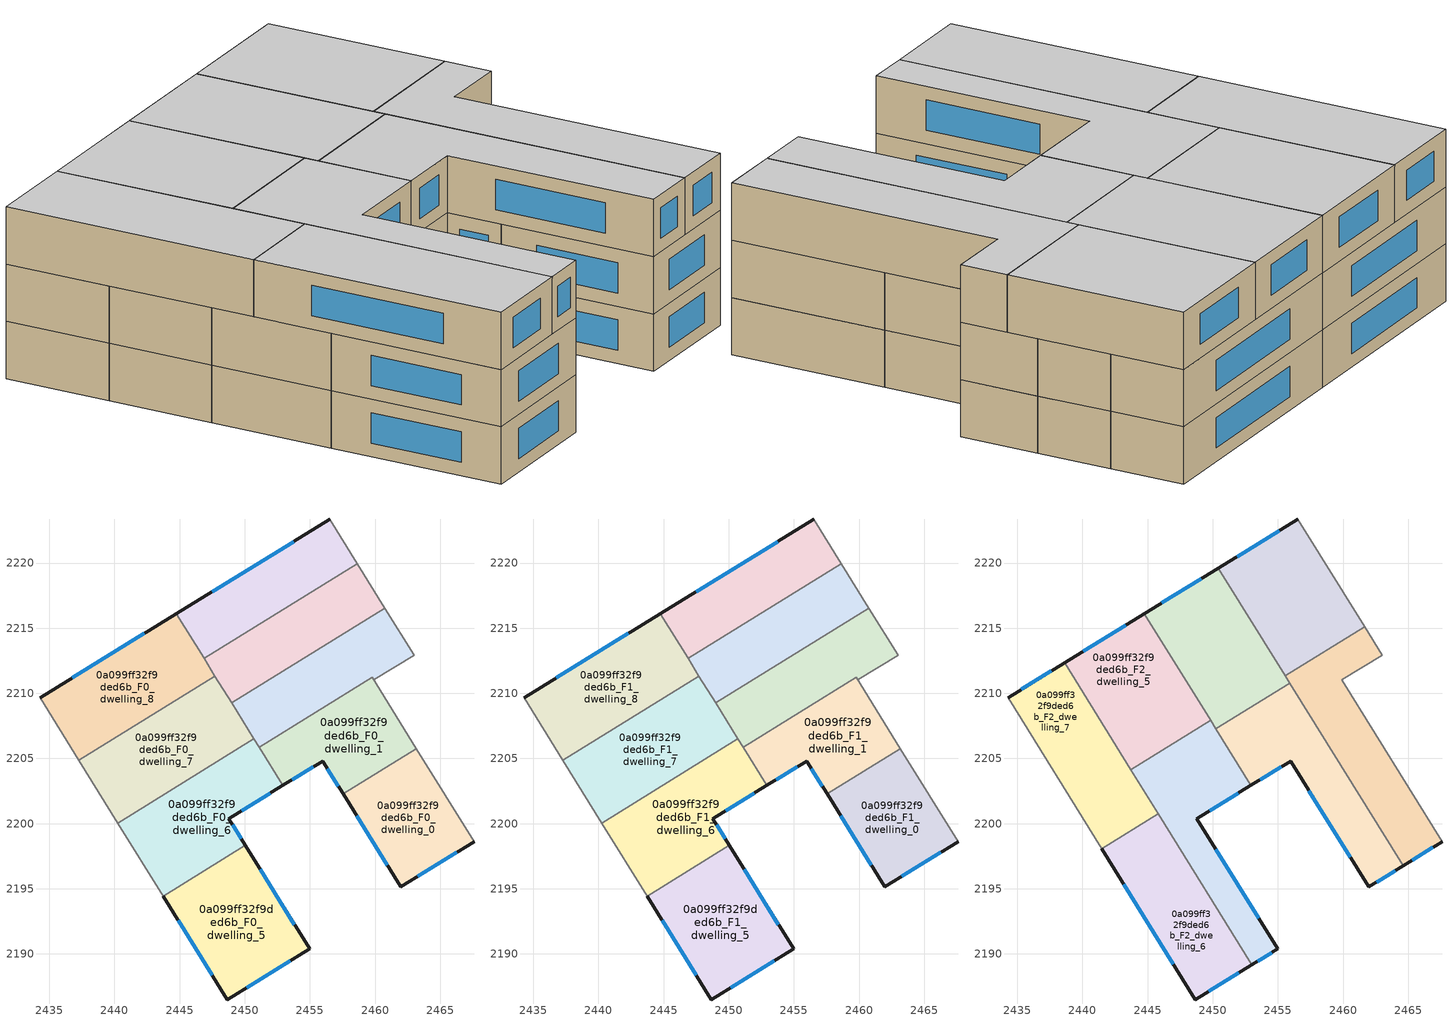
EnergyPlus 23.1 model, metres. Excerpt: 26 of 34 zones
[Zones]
0a099ff32f9ded6b_F0_dwelling_0
 floor ground (EU_floor_Construction): 2463.16,2205.76 2467.59,2198.6 2461.97,2195.14 2457.54,2202.28 z0
 wall outside (EU_wall_Construction): 2457.54,2202.28 2461.97,2195.14 2467.59,2198.6 z0:3
 wall to 0a099ff32f9ded6b_F0_dwelling_1 (EU_wall_Construction): 2463.16,2205.76 2457.54,2202.28 z0:3
 wall adiabatic (EU_wall_Construction): 2467.59,2198.6 2463.16,2205.76 z0:3
 window (EU_Window_Construction): 2463.29,2195.95 2466.27,2197.79 / 2458.58,2200.6 2460.93,2196.81 z0.7:2.3
0a099ff32f9ded6b_F0_dwelling_1
 floor ground (EU_floor_Construction): 2459.77,2211.21 2463.16,2205.76 2457.54,2202.28 2455.97,2204.8 2452.92,2202.93 2451.11,2205.85 z0
 wall outside (EU_wall_Construction): 2452.92,2202.93 2455.97,2204.8 2457.54,2202.28 z0:3
 wall to 0a099ff32f9ded6b_F0_dwelling_2 (EU_wall_Construction): 2459.77,2211.21 2451.11,2205.85 z0:3
 wall adiabatic (EU_wall_Construction): 2463.16,2205.76 2459.77,2211.21 z0:3
 wall to 0a099ff32f9ded6b_F0_dwelling_6 (EU_wall_Construction): 2451.11,2205.85 2452.92,2202.93 z0:3
 window (EU_Window_Construction): 2456.34,2204.21 2457.17,2202.87 / 2453.64,2203.37 2455.25,2204.36 z0.7:2.3
0a099ff32f9ded6b_F0_dwelling_2
 floor ground (EU_floor_Construction): 2460.75,2216.55 2462.99,2212.94 2459.88,2211.04 2459.77,2211.21 2451.11,2205.85 2449,2209.26 z0
 wall adiabatic (EU_wall_Construction): 2459.77,2211.21 2459.88,2211.04 2462.99,2212.94 2460.75,2216.55 z0:3
 wall to 0a099ff32f9ded6b_F0_dwelling_3 (EU_wall_Construction): 2460.75,2216.55 2449,2209.26 z0:3
 wall to 0a099ff32f9ded6b_F0_dwelling_7 (EU_wall_Construction): 2449,2209.26 2450.69,2206.52 z0:3
 wall to 0a099ff32f9ded6b_F0_dwelling_6 (EU_wall_Construction): 2450.69,2206.52 2451.11,2205.85 z0:3
0a099ff32f9ded6b_F0_dwelling_3
 floor ground (EU_floor_Construction): 2458.63,2219.96 2460.75,2216.55 2449,2209.26 2446.88,2212.67 z0
 wall to 0a099ff32f9ded6b_F0_dwelling_4 (EU_wall_Construction): 2458.63,2219.96 2446.88,2212.67 z0:3
 wall adiabatic (EU_wall_Construction): 2460.75,2216.55 2458.63,2219.96 z0:3
 wall to 0a099ff32f9ded6b_F0_dwelling_8 (EU_wall_Construction): 2446.88,2212.67 2447.71,2211.33 z0:3
 wall to 0a099ff32f9ded6b_F0_dwelling_7 (EU_wall_Construction): 2447.71,2211.33 2449,2209.26 z0:3
0a099ff32f9ded6b_F0_dwelling_4
 floor ground (EU_floor_Construction): 2456.52,2223.35 2458.63,2219.96 2446.88,2212.67 2444.75,2216.11 z0
 wall outside (EU_wall_Construction): 2456.52,2223.35 2444.75,2216.11 z0:3
 wall adiabatic (EU_wall_Construction): 2458.63,2219.96 2456.52,2223.35 z0:3
 wall to 0a099ff32f9ded6b_F0_dwelling_8 (EU_wall_Construction): 2444.75,2216.11 2446.88,2212.67 z0:3
 window (EU_Window_Construction): 2453.75,2221.65 2447.51,2217.81 z0.7:2.3
0a099ff32f9ded6b_F0_dwelling_5
 floor ground (EU_floor_Construction): 2450.03,2198.35 2454.97,2190.38 2448.66,2186.49 2443.73,2194.44 z0
 wall outside (EU_wall_Construction): 2443.73,2194.44 2448.66,2186.49 2454.97,2190.38 2450.03,2198.35 z0:3
 wall to 0a099ff32f9ded6b_F0_dwelling_6 (EU_wall_Construction): 2450.03,2198.35 2443.73,2194.44 z0:3
 window (EU_Window_Construction): 2453.81,2192.26 2451.19,2196.48 / 2450.14,2187.41 2453.49,2189.47 / 2444.89,2192.58 2447.5,2188.36 z0.7:2.3
0a099ff32f9ded6b_F0_dwelling_6
 floor ground (EU_floor_Construction): 2450.69,2206.52 2452.92,2202.93 2448.78,2200.38 2450.03,2198.35 2443.73,2194.44 2440.26,2200.05 z0
 wall outside (EU_wall_Construction): 2450.03,2198.35 2448.78,2200.38 2452.92,2202.93 z0:3
 wall to 0a099ff32f9ded6b_F0_dwelling_7 (EU_wall_Construction): 2450.69,2206.52 2440.26,2200.05 z0:3
 wall adiabatic (EU_wall_Construction): 2440.26,2200.05 2443.73,2194.44 z0:3
 window (EU_Window_Construction): 2449.75,2200.98 2451.95,2202.33 / 2449.74,2198.83 2449.07,2199.9 z0.7:2.3
0a099ff32f9ded6b_F0_dwelling_7
 floor ground (EU_floor_Construction): 2447.71,2211.33 2450.69,2206.52 2440.26,2200.05 2437.28,2204.85 z0
 wall adiabatic (EU_wall_Construction): 2437.28,2204.85 2440.26,2200.05 z0:3
 wall to 0a099ff32f9ded6b_F0_dwelling_8 (EU_wall_Construction): 2447.71,2211.33 2437.28,2204.85 z0:3
0a099ff32f9ded6b_F0_dwelling_8
 floor ground (EU_floor_Construction): 2444.75,2216.11 2447.71,2211.33 2437.28,2204.85 2434.28,2209.68 z0
 wall outside (EU_wall_Construction): 2444.75,2216.11 2434.28,2209.68 z0:3
 wall adiabatic (EU_wall_Construction): 2434.28,2209.68 2437.28,2204.85 z0:3
 window (EU_Window_Construction): 2442.29,2214.6 2436.74,2211.19 z0.7:2.3
0a099ff32f9ded6b_F1_dwelling_0
 floor to 0a099ff32f9ded6b_F0_dwelling_0 (EU_floor_Construction): 2463.16,2205.76 2467.59,2198.6 2461.97,2195.14 2457.54,2202.28 z3
 wall outside (EU_wall_Construction): 2457.54,2202.28 2461.97,2195.14 2467.59,2198.6 z3:6
 wall to 0a099ff32f9ded6b_F1_dwelling_1 (EU_wall_Construction): 2463.16,2205.76 2457.54,2202.28 z3:6
 wall adiabatic (EU_wall_Construction): 2467.59,2198.6 2463.16,2205.76 z3:6
 window (EU_Window_Construction): 2463.29,2195.95 2466.27,2197.79 / 2458.58,2200.6 2460.93,2196.81 z3.7:5.3
0a099ff32f9ded6b_F1_dwelling_1
 floor to 0a099ff32f9ded6b_F0_dwelling_1 (EU_floor_Construction): 2459.77,2211.21 2463.16,2205.76 2457.54,2202.28 2455.97,2204.8 2452.92,2202.93 2451.11,2205.85 z3
 wall outside (EU_wall_Construction): 2452.92,2202.93 2455.97,2204.8 2457.54,2202.28 z3:6
 wall to 0a099ff32f9ded6b_F1_dwelling_2 (EU_wall_Construction): 2459.77,2211.21 2451.11,2205.85 z3:6
 wall adiabatic (EU_wall_Construction): 2463.16,2205.76 2459.77,2211.21 z3:6
 wall to 0a099ff32f9ded6b_F1_dwelling_6 (EU_wall_Construction): 2451.11,2205.85 2452.92,2202.93 z3:6
 window (EU_Window_Construction): 2456.34,2204.21 2457.17,2202.87 / 2453.64,2203.37 2455.25,2204.36 z3.7:5.3
0a099ff32f9ded6b_F1_dwelling_2
 floor to 0a099ff32f9ded6b_F0_dwelling_2 (EU_floor_Construction): 2460.75,2216.55 2462.99,2212.94 2459.88,2211.04 2459.77,2211.21 2451.11,2205.85 2449,2209.26 z3
 wall adiabatic (EU_wall_Construction): 2459.77,2211.21 2459.88,2211.04 2462.99,2212.94 2460.75,2216.55 z3:6
 wall to 0a099ff32f9ded6b_F1_dwelling_3 (EU_wall_Construction): 2460.75,2216.55 2449,2209.26 z3:6
 wall to 0a099ff32f9ded6b_F1_dwelling_7 (EU_wall_Construction): 2449,2209.26 2450.69,2206.52 z3:6
 wall to 0a099ff32f9ded6b_F1_dwelling_6 (EU_wall_Construction): 2450.69,2206.52 2451.11,2205.85 z3:6
0a099ff32f9ded6b_F1_dwelling_3
 floor to 0a099ff32f9ded6b_F0_dwelling_3 (EU_floor_Construction): 2458.63,2219.96 2460.75,2216.55 2449,2209.26 2446.88,2212.67 z3
 wall to 0a099ff32f9ded6b_F1_dwelling_4 (EU_wall_Construction): 2458.63,2219.96 2446.88,2212.67 z3:6
 wall adiabatic (EU_wall_Construction): 2460.75,2216.55 2458.63,2219.96 z3:6
 wall to 0a099ff32f9ded6b_F1_dwelling_8 (EU_wall_Construction): 2446.88,2212.67 2447.71,2211.33 z3:6
 wall to 0a099ff32f9ded6b_F1_dwelling_7 (EU_wall_Construction): 2447.71,2211.33 2449,2209.26 z3:6
0a099ff32f9ded6b_F1_dwelling_4
 floor to 0a099ff32f9ded6b_F0_dwelling_4 (EU_floor_Construction): 2456.52,2223.35 2458.63,2219.96 2446.88,2212.67 2444.75,2216.11 z3
 wall outside (EU_wall_Construction): 2456.52,2223.35 2444.75,2216.11 z3:6
 wall adiabatic (EU_wall_Construction): 2458.63,2219.96 2456.52,2223.35 z3:6
 wall to 0a099ff32f9ded6b_F1_dwelling_8 (EU_wall_Construction): 2444.75,2216.11 2446.88,2212.67 z3:6
 window (EU_Window_Construction): 2453.75,2221.65 2447.51,2217.81 z3.7:5.3
0a099ff32f9ded6b_F1_dwelling_5
 floor to 0a099ff32f9ded6b_F0_dwelling_5 (EU_floor_Construction): 2450.03,2198.35 2454.97,2190.38 2448.66,2186.49 2443.73,2194.44 z3
 wall outside (EU_wall_Construction): 2443.73,2194.44 2448.66,2186.49 2454.97,2190.38 2450.03,2198.35 z3:6
 wall to 0a099ff32f9ded6b_F1_dwelling_6 (EU_wall_Construction): 2450.03,2198.35 2443.73,2194.44 z3:6
 window (EU_Window_Construction): 2453.81,2192.26 2451.19,2196.48 / 2450.14,2187.41 2453.49,2189.47 / 2444.89,2192.58 2447.5,2188.36 z3.7:5.3
0a099ff32f9ded6b_F1_dwelling_6
 floor to 0a099ff32f9ded6b_F0_dwelling_6 (EU_floor_Construction): 2450.69,2206.52 2452.92,2202.93 2448.78,2200.38 2450.03,2198.35 2443.73,2194.44 2440.26,2200.05 z3
 wall outside (EU_wall_Construction): 2450.03,2198.35 2448.78,2200.38 2452.92,2202.93 z3:6
 wall to 0a099ff32f9ded6b_F1_dwelling_7 (EU_wall_Construction): 2450.69,2206.52 2440.26,2200.05 z3:6
 wall adiabatic (EU_wall_Construction): 2440.26,2200.05 2443.73,2194.44 z3:6
 window (EU_Window_Construction): 2449.75,2200.98 2451.95,2202.33 / 2449.74,2198.83 2449.07,2199.9 z3.7:5.3
0a099ff32f9ded6b_F1_dwelling_7
 floor to 0a099ff32f9ded6b_F0_dwelling_7 (EU_floor_Construction): 2447.71,2211.33 2450.69,2206.52 2440.26,2200.05 2437.28,2204.85 z3
 wall adiabatic (EU_wall_Construction): 2437.28,2204.85 2440.26,2200.05 z3:6
 wall to 0a099ff32f9ded6b_F1_dwelling_8 (EU_wall_Construction): 2447.71,2211.33 2437.28,2204.85 z3:6
0a099ff32f9ded6b_F1_dwelling_8
 floor to 0a099ff32f9ded6b_F0_dwelling_8 (EU_floor_Construction): 2444.75,2216.11 2447.71,2211.33 2437.28,2204.85 2434.28,2209.68 z3
 wall outside (EU_wall_Construction): 2444.75,2216.11 2434.28,2209.68 z3:6
 wall adiabatic (EU_wall_Construction): 2434.28,2209.68 2437.28,2204.85 z3:6
 window (EU_Window_Construction): 2442.29,2214.6 2436.74,2211.19 z3.7:5.3
0a099ff32f9ded6b_F2_dwelling_0
 floor to 0a099ff32f9ded6b_F1_dwelling_0 (EU_floor_Construction): 2463.15,2205.76 2467.59,2198.6 2464.61,2196.76 2460.17,2203.91 z6
 floor to 0a099ff32f9ded6b_F1_dwelling_1 (EU_floor_Construction): 2459.77,2211.21 2463.15,2205.76 2460.17,2203.91 2456.79,2209.37 z6
 floor to 0a099ff32f9ded6b_F1_dwelling_2 (EU_floor_Construction): 2461.65,2215.11 2462.99,2212.94 2459.88,2211.04 2459.77,2211.21 2456.79,2209.37 2455.57,2211.34 z6
 wall outside (EU_wall_Construction): 2464.61,2196.76 2467.59,2198.6 z6:9
 wall to 0a099ff32f9ded6b_F2_dwelling_1 (EU_wall_Construction): 2461.65,2215.11 2455.57,2211.34 z6:9
 wall adiabatic (EU_wall_Construction): 2467.59,2198.6 2459.88,2211.04 2463,2212.94 2461.65,2215.11 z6:9
 wall to 0a099ff32f9ded6b_F2_dwelling_2 (EU_wall_Construction): 2455.91,2210.79 2464.61,2196.76 z6:9
 wall to 0a099ff32f9ded6b_F2_dwelling_3 (EU_wall_Construction): 2455.57,2211.34 2455.91,2210.79 z6:9
 window (EU_Window_Construction): 2465.31,2197.19 2466.89,2198.17 z6.7:8.3
 ceiling to 0a099ff32f9ded6b_F3_dwelling_0 (EU_floor_Construction): 2467.59,2198.6 2459.88,2211.04 2463,2212.94 2461.65,2215.11 2455.57,2211.34 2464.61,2196.76 z9
0a099ff32f9ded6b_F2_dwelling_1
 floor to 0a099ff32f9ded6b_F1_dwelling_3 (EU_floor_Construction): 2458.63,2219.96 2460.75,2216.55 2454.67,2212.78 2452.56,2216.2 z6
 floor to 0a099ff32f9ded6b_F1_dwelling_4 (EU_floor_Construction): 2456.52,2223.35 2458.63,2219.96 2452.56,2216.2 2450.44,2219.61 z6
 floor to 0a099ff32f9ded6b_F1_dwelling_2 (EU_floor_Construction): 2460.75,2216.55 2461.65,2215.11 2455.57,2211.34 2454.67,2212.78 z6
 wall outside (EU_wall_Construction): 2456.52,2223.35 2450.44,2219.61 z6:9
 wall adiabatic (EU_wall_Construction): 2461.65,2215.11 2456.52,2223.35 z6:9
 wall to 0a099ff32f9ded6b_F2_dwelling_3 (EU_wall_Construction): 2450.44,2219.61 2455.57,2211.34 z6:9
 window (EU_Window_Construction): 2455.09,2222.47 2451.87,2220.49 z6.7:8.3
 ceiling to 0a099ff32f9ded6b_F3_dwelling_1 (EU_floor_Construction): 2461.65,2215.11 2456.52,2223.35 2450.44,2219.61 2455.57,2211.34 z9
0a099ff32f9ded6b_F2_dwelling_2
 floor to 0a099ff32f9ded6b_F1_dwelling_1 (EU_floor_Construction): 2456.79,2209.37 2460.17,2203.91 2457.54,2202.28 2455.97,2204.8 2452.92,2202.93 2451.11,2205.85 z6
 floor to 0a099ff32f9ded6b_F1_dwelling_0 (EU_floor_Construction): 2460.17,2203.91 2464.61,2196.76 2461.97,2195.14 2457.54,2202.28 z6
 floor to 0a099ff32f9ded6b_F1_dwelling_2 (EU_floor_Construction): 2455.91,2210.79 2456.79,2209.37 2451.11,2205.85 2450.23,2207.27 z6
 wall outside (EU_wall_Construction): 2452.92,2202.93 2455.97,2204.8 2461.97,2195.14 2464.61,2196.76 z6:9
 wall to 0a099ff32f9ded6b_F2_dwelling_3 (EU_wall_Construction): 2455.91,2210.79 2450.23,2207.27 z6:9
 wall to 0a099ff32f9ded6b_F2_dwelling_4 (EU_wall_Construction): 2450.23,2207.27 2452.92,2202.93 z6:9
 window (EU_Window_Construction): 2462.59,2195.52 2463.99,2196.38 / 2457.38,2202.53 2460.56,2197.41 / 2453.64,2203.37 2455.25,2204.36 z6.7:8.3
 ceiling to 0a099ff32f9ded6b_F3_dwelling_2 (EU_floor_Construction): 2464.61,2196.76 2455.91,2210.79 2450.23,2207.27 2452.92,2202.93 2455.97,2204.8 2461.97,2195.14 z9
0a099ff32f9ded6b_F2_dwelling_3
 floor to 0a099ff32f9ded6b_F1_dwelling_2 (EU_floor_Construction): 2454.67,2212.78 2455.91,2210.79 2450.23,2207.27 2449,2209.26 z6
 floor to 0a099ff32f9ded6b_F1_dwelling_3 (EU_floor_Construction): 2452.56,2216.2 2454.67,2212.78 2449,2209.26 2446.88,2212.67 z6
 floor to 0a099ff32f9ded6b_F1_dwelling_4 (EU_floor_Construction): 2450.44,2219.61 2452.56,2216.2 2446.88,2212.67 2444.75,2216.11 z6
 wall outside (EU_wall_Construction): 2450.44,2219.61 2444.75,2216.11 z6:9
 wall to 0a099ff32f9ded6b_F2_dwelling_5 (EU_wall_Construction): 2444.75,2216.11 2449.83,2207.92 z6:9
 wall to 0a099ff32f9ded6b_F2_dwelling_4 (EU_wall_Construction): 2449.83,2207.92 2450.23,2207.27 z6:9
 window (EU_Window_Construction): 2449.1,2218.79 2446.08,2216.93 z6.7:8.3
 ceiling to 0a099ff32f9ded6b_F3_dwelling_3 (EU_floor_Construction): 2455.91,2210.79 2450.44,2219.61 2444.75,2216.11 2450.23,2207.27 z9
0a099ff32f9ded6b_F2_dwelling_4
 floor to 0a099ff32f9ded6b_F1_dwelling_6 (EU_floor_Construction): 2450.69,2206.52 2452.92,2202.93 2448.78,2200.38 2450.03,2198.35 2448.06,2197.13 2444.58,2202.73 z6
 floor to 0a099ff32f9ded6b_F1_dwelling_5 (EU_floor_Construction): 2450.03,2198.35 2454.97,2190.38 2452.99,2189.17 2448.06,2197.13 z6
 floor to 0a099ff32f9ded6b_F1_dwelling_7 (EU_floor_Construction): 2449.83,2207.92 2450.69,2206.52 2444.58,2202.73 2443.72,2204.13 z6
 wall outside (EU_wall_Construction): 2452.99,2189.17 2454.97,2190.38 2448.78,2200.38 2452.92,2202.93 z6:9
 wall to 0a099ff32f9ded6b_F2_dwelling_5 (EU_wall_Construction): 2449.83,2207.92 2443.72,2204.13 z6:9
 wall to 0a099ff32f9ded6b_F2_dwelling_6 (EU_wall_Construction): 2445.8,2200.76 2452.99,2189.17 z6:9
 wall to 0a099ff32f9ded6b_F2_dwelling_7 (EU_wall_Construction): 2443.72,2204.13 2445.8,2200.76 z6:9
 window (EU_Window_Construction): 2449.75,2200.98 2451.95,2202.33 / 2453.52,2192.73 2450.23,2198.03 / 2453.46,2189.45 2454.51,2190.1 z6.7:8.3
 ceiling to 0a099ff32f9ded6b_F3_dwelling_4 (EU_floor_Construction): 2454.97,2190.38 2448.78,2200.38 2452.92,2202.93 2449.83,2207.92 2443.72,2204.13 2452.99,2189.17 z9
0a099ff32f9ded6b_F2_dwelling_5
 floor to 0a099ff32f9ded6b_F1_dwelling_8 (EU_floor_Construction): 2444.75,2216.11 2447.71,2211.33 2441.6,2207.54 2438.62,2212.34 z6
 floor to 0a099ff32f9ded6b_F1_dwelling_7 (EU_floor_Construction): 2447.71,2211.33 2449.83,2207.92 2443.72,2204.13 2441.6,2207.54 z6
 wall outside (EU_wall_Construction): 2444.75,2216.11 2438.62,2212.34 z6:9
 wall to 0a099ff32f9ded6b_F2_dwelling_7 (EU_wall_Construction): 2438.62,2212.34 2443.72,2204.13 z6:9
 window (EU_Window_Construction): 2443.31,2215.23 2440.06,2213.23 z6.7:8.3
 ceiling to 0a099ff32f9ded6b_F3_dwelling_5 (EU_floor_Construction): 2449.83,2207.92 2444.75,2216.11 2438.62,2212.34 2443.72,2204.13 z9
0a099ff32f9ded6b_F2_dwelling_6
 floor to 0a099ff32f9ded6b_F1_dwelling_5 (EU_floor_Construction): 2448.06,2197.13 2452.99,2189.17 2448.66,2186.49 2443.73,2194.44 z6
 floor to 0a099ff32f9ded6b_F1_dwelling_6 (EU_floor_Construction): 2445.8,2200.76 2448.06,2197.13 2443.73,2194.44 2441.48,2198.08 z6
 wall outside (EU_wall_Construction): 2441.48,2198.08 2448.66,2186.49 2452.99,2189.17 z6:9
 wall to 0a099ff32f9ded6b_F2_dwelling_7 (EU_wall_Construction): 2445.8,2200.76 2441.48,2198.08 z6:9
 window (EU_Window_Construction): 2449.68,2187.12 2451.98,2188.54 / 2443.16,2195.36 2446.97,2189.21 z6.7:8.3
 ceiling to 0a099ff32f9ded6b_F3_dwelling_6 (EU_floor_Construction): 2452.99,2189.17 2445.8,2200.76 2441.48,2198.08 2448.66,2186.49 z9
0a099ff32f9ded6b_F2_dwelling_7
 floor to 0a099ff32f9ded6b_F1_dwelling_7 (EU_floor_Construction): 2441.6,2207.54 2444.58,2202.73 2440.26,2200.05 2437.28,2204.85 z6
 floor to 0a099ff32f9ded6b_F1_dwelling_8 (EU_floor_Construction): 2438.62,2212.34 2441.6,2207.54 2437.28,2204.85 2434.28,2209.68 z6
 floor to 0a099ff32f9ded6b_F1_dwelling_6 (EU_floor_Construction): 2444.58,2202.73 2445.8,2200.76 2441.48,2198.08 2440.26,2200.05 z6
 wall outside (EU_wall_Construction): 2438.62,2212.34 2434.28,2209.68 z6:9
 wall adiabatic (EU_wall_Construction): 2434.28,2209.68 2441.48,2198.08 z6:9
 window (EU_Window_Construction): 2437.6,2211.72 2435.3,2210.3 z6.7:8.3
 ceiling to 0a099ff32f9ded6b_F3_dwelling_7 (EU_floor_Construction): 2445.8,2200.76 2438.62,2212.34 2434.28,2209.68 2441.48,2198.08 z9
[Building]
EU S2 Campaign: North Axis=0; Terrain=City; Solar Distribution=FullExterior
[Site:Location]
Budapest.Ferenc.Liszt.Intl.AP: Latitude=47.437; Longitude=19.256; Time Zone=1; Elevation=185
[SizingPeriod:WeatherFileDays]
AnnualSizingPeriod: Begin Month=1; Begin Day of Month=1; End Month=12; End Day of Month=31; Day of Week for Start Day=Monday; Use Weather File Daylight Saving Period=No; Use Weather File Rain and Snow Indicators=No
[MATERIAL]
EU_InternalMass_Material: Roughness=MediumRough; Thickness=0.1; Conductivity=1; Density=1800; Specific Heat=900; Thermal Absorptance=0.9; Solar Absorptance=0.7; Visible Absorptance=0.7
[MATERIAL:NOMASS] Roughness=MediumRough; Thermal Absorptance=0.9; Solar Absorptance=0.7; Visible Absorptance=0.7
Name | Thermal Resistance
EU_wall_NoMass | 0.832559
EU_floor_NoMass | 0.872794
[WINDOWMATERIAL:SIMPLEGLAZINGSYSTEM]
EU_Window_SimpleGlazing: UFactor=2.79869; Solar Heat Gain Coefficient=0.75; Visible Transmittance=0.75
[CONSTRUCTION]
EU_wall_Construction: EU_wall_NoMass
EU_floor_Construction: EU_floor_NoMass
EU_Window_Construction: EU_Window_SimpleGlazing
EU_InternalMass_Construction: EU_InternalMass_Material
[ZONE] Type=1; Multiplier=1; Ceiling Height=autocalculate; Floor Area=autocalculate; Part of Total Floor Area=Yes
Name | Volume
0a099ff32f9ded6b_F0_dwelling_0; 0a099ff32f9ded6b_F1_dwelling_0 | 166.679
0a099ff32f9ded6b_F2_dwelling_0 | 208.323
0a099ff32f9ded6b_F0_dwelling_1; 0a099ff32f9ded6b_F1_dwelling_1 | 164.225
0a099ff32f9ded6b_F2_dwelling_1; 0a099ff32f9ded6b_F2_dwelling_7 | 208.3125
0a099ff32f9ded6b_F0_dwelling_2; 0a099ff32f9ded6b_F1_dwelling_2 | 169.123
0a099ff32f9ded6b_F2_dwelling_2 | 208.345
0a099ff32f9ded6b_F0_dwelling_3; 0a099ff32f9ded6b_F1_dwelling_3 | 166.658
0a099ff32f9ded6b_F2_dwelling_3 | 208.371
0a099ff32f9ded6b_F0_dwelling_4; 0a099ff32f9ded6b_F1_dwelling_4 | 166.668
0a099ff32f9ded6b_F2_dwelling_4 | 208.341
0a099ff32f9ded6b_F0_dwelling_5; 0a099ff32f9ded6b_F1_dwelling_5 | 208.338
0a099ff32f9ded6b_F2_dwelling_5 | 208.334
0a099ff32f9ded6b_F0_dwelling_6; 0a099ff32f9ded6b_F1_dwelling_6 | 208.296
0a099ff32f9ded6b_F2_dwelling_6 | 208.325
0a099ff32f9ded6b_F0_dwelling_7; 0a099ff32f9ded6b_F1_dwelling_7 | 208.378
0a099ff32f9ded6b_F0_dwelling_8; 0a099ff32f9ded6b_F1_dwelling_8 | 208.31
[INTERNALMASS] Construction=EU_InternalMass_Construction
Name | Zone or ZoneList | Surface Area
0a099ff32f9ded6b_F0_dwelling_0_EU_InternalMass | 0a099ff32f9ded6b_F0_dwelling_0 | 55.5595
0a099ff32f9ded6b_F0_dwelling_1_EU_InternalMass | 0a099ff32f9ded6b_F0_dwelling_1 | 54.7393
0a099ff32f9ded6b_F0_dwelling_2_EU_InternalMass | 0a099ff32f9ded6b_F0_dwelling_2 | 56.377
0a099ff32f9ded6b_F0_dwelling_3_EU_InternalMass | 0a099ff32f9ded6b_F0_dwelling_3 | 55.5527
0a099ff32f9ded6b_F0_dwelling_4_EU_InternalMass | 0a099ff32f9ded6b_F0_dwelling_4 | 55.5562
0a099ff32f9ded6b_F0_dwelling_5_EU_InternalMass | 0a099ff32f9ded6b_F0_dwelling_5 | 69.4459
0a099ff32f9ded6b_F0_dwelling_6_EU_InternalMass | 0a099ff32f9ded6b_F0_dwelling_6 | 69.4319
0a099ff32f9ded6b_F0_dwelling_7_EU_InternalMass | 0a099ff32f9ded6b_F0_dwelling_7 | 69.4594
0a099ff32f9ded6b_F0_dwelling_8_EU_InternalMass | 0a099ff32f9ded6b_F0_dwelling_8 | 69.4368
0a099ff32f9ded6b_F1_dwelling_0_EU_InternalMass | 0a099ff32f9ded6b_F1_dwelling_0 | 55.5595
0a099ff32f9ded6b_F1_dwelling_1_EU_InternalMass | 0a099ff32f9ded6b_F1_dwelling_1 | 54.7393
0a099ff32f9ded6b_F1_dwelling_2_EU_InternalMass | 0a099ff32f9ded6b_F1_dwelling_2 | 56.377
0a099ff32f9ded6b_F1_dwelling_3_EU_InternalMass | 0a099ff32f9ded6b_F1_dwelling_3 | 55.5527
0a099ff32f9ded6b_F1_dwelling_4_EU_InternalMass | 0a099ff32f9ded6b_F1_dwelling_4 | 55.5562
0a099ff32f9ded6b_F1_dwelling_5_EU_InternalMass | 0a099ff32f9ded6b_F1_dwelling_5 | 69.4459
0a099ff32f9ded6b_F1_dwelling_6_EU_InternalMass | 0a099ff32f9ded6b_F1_dwelling_6 | 69.4319
0a099ff32f9ded6b_F1_dwelling_7_EU_InternalMass | 0a099ff32f9ded6b_F1_dwelling_7 | 69.4594
0a099ff32f9ded6b_F1_dwelling_8_EU_InternalMass | 0a099ff32f9ded6b_F1_dwelling_8 | 69.4368
0a099ff32f9ded6b_F2_dwelling_0_EU_InternalMass | 0a099ff32f9ded6b_F2_dwelling_0 | 69.441
0a099ff32f9ded6b_F2_dwelling_1_EU_InternalMass | 0a099ff32f9ded6b_F2_dwelling_1 | 69.4374
0a099ff32f9ded6b_F2_dwelling_2_EU_InternalMass | 0a099ff32f9ded6b_F2_dwelling_2 | 69.4482
0a099ff32f9ded6b_F2_dwelling_3_EU_InternalMass | 0a099ff32f9ded6b_F2_dwelling_3 | 69.4573
0a099ff32f9ded6b_F2_dwelling_4_EU_InternalMass | 0a099ff32f9ded6b_F2_dwelling_4 | 69.4472
0a099ff32f9ded6b_F2_dwelling_5_EU_InternalMass | 0a099ff32f9ded6b_F2_dwelling_5 | 69.4449
0a099ff32f9ded6b_F2_dwelling_6_EU_InternalMass | 0a099ff32f9ded6b_F2_dwelling_6 | 69.4415
0a099ff32f9ded6b_F2_dwelling_7_EU_InternalMass | 0a099ff32f9ded6b_F2_dwelling_7 | 69.4374
[OTHEREQUIPMENT] Fuel Type=Electricity; Design Level Calculation Method=Watts/Area; Power per Zone Floor Area=1; Fraction Latent=0; Fraction Radiant=0; Fraction Lost=0; Carbon Dioxide Generation Rate=0; EndUse Subcategory=EU_Step8_InternalGains
Name | Zone or ZoneList or Space or SpaceList | Schedule
EU_Step8_InternalGain_0a099ff32f9ded6b_F0_dwelling_0_f000 | 0a099ff32f9ded6b_F0_dwelling_0 | EU_Step8_GainSchedule_0a099ff32f9ded6b_F0_dwelling_0_f000
EU_Step8_InternalGain_0a099ff32f9ded6b_F0_dwelling_1_f000 | 0a099ff32f9ded6b_F0_dwelling_1 | EU_Step8_GainSchedule_0a099ff32f9ded6b_F0_dwelling_1_f000
EU_Step8_InternalGain_0a099ff32f9ded6b_F0_dwelling_2_f000 | 0a099ff32f9ded6b_F0_dwelling_2 | EU_Step8_GainSchedule_0a099ff32f9ded6b_F0_dwelling_2_f000
EU_Step8_InternalGain_0a099ff32f9ded6b_F0_dwelling_3_f000 | 0a099ff32f9ded6b_F0_dwelling_3 | EU_Step8_GainSchedule_0a099ff32f9ded6b_F0_dwelling_3_f000
EU_Step8_InternalGain_0a099ff32f9ded6b_F0_dwelling_4_f000 | 0a099ff32f9ded6b_F0_dwelling_4 | EU_Step8_GainSchedule_0a099ff32f9ded6b_F0_dwelling_4_f000
EU_Step8_InternalGain_0a099ff32f9ded6b_F0_dwelling_5_f000 | 0a099ff32f9ded6b_F0_dwelling_5 | EU_Step8_GainSchedule_0a099ff32f9ded6b_F0_dwelling_5_f000
EU_Step8_InternalGain_0a099ff32f9ded6b_F0_dwelling_6_f000 | 0a099ff32f9ded6b_F0_dwelling_6 | EU_Step8_GainSchedule_0a099ff32f9ded6b_F0_dwelling_6_f000
EU_Step8_InternalGain_0a099ff32f9ded6b_F0_dwelling_7_f000 | 0a099ff32f9ded6b_F0_dwelling_7 | EU_Step8_GainSchedule_0a099ff32f9ded6b_F0_dwelling_7_f000
EU_Step8_InternalGain_0a099ff32f9ded6b_F0_dwelling_8_f000 | 0a099ff32f9ded6b_F0_dwelling_8 | EU_Step8_GainSchedule_0a099ff32f9ded6b_F0_dwelling_8_f000
EU_Step8_InternalGain_0a099ff32f9ded6b_F1_dwelling_0_f000 | 0a099ff32f9ded6b_F1_dwelling_0 | EU_Step8_GainSchedule_0a099ff32f9ded6b_F1_dwelling_0_f000
EU_Step8_InternalGain_0a099ff32f9ded6b_F1_dwelling_1_f000 | 0a099ff32f9ded6b_F1_dwelling_1 | EU_Step8_GainSchedule_0a099ff32f9ded6b_F1_dwelling_1_f000
EU_Step8_InternalGain_0a099ff32f9ded6b_F1_dwelling_2_f000 | 0a099ff32f9ded6b_F1_dwelling_2 | EU_Step8_GainSchedule_0a099ff32f9ded6b_F1_dwelling_2_f000
EU_Step8_InternalGain_0a099ff32f9ded6b_F1_dwelling_3_f000 | 0a099ff32f9ded6b_F1_dwelling_3 | EU_Step8_GainSchedule_0a099ff32f9ded6b_F1_dwelling_3_f000
EU_Step8_InternalGain_0a099ff32f9ded6b_F1_dwelling_4_f000 | 0a099ff32f9ded6b_F1_dwelling_4 | EU_Step8_GainSchedule_0a099ff32f9ded6b_F1_dwelling_4_f000
EU_Step8_InternalGain_0a099ff32f9ded6b_F1_dwelling_5_f000 | 0a099ff32f9ded6b_F1_dwelling_5 | EU_Step8_GainSchedule_0a099ff32f9ded6b_F1_dwelling_5_f000
EU_Step8_InternalGain_0a099ff32f9ded6b_F1_dwelling_6_f000 | 0a099ff32f9ded6b_F1_dwelling_6 | EU_Step8_GainSchedule_0a099ff32f9ded6b_F1_dwelling_6_f000
EU_Step8_InternalGain_0a099ff32f9ded6b_F1_dwelling_7_f000 | 0a099ff32f9ded6b_F1_dwelling_7 | EU_Step8_GainSchedule_0a099ff32f9ded6b_F1_dwelling_7_f000
EU_Step8_InternalGain_0a099ff32f9ded6b_F1_dwelling_8_f000 | 0a099ff32f9ded6b_F1_dwelling_8 | EU_Step8_GainSchedule_0a099ff32f9ded6b_F1_dwelling_8_f000
EU_Step8_InternalGain_0a099ff32f9ded6b_F2_dwelling_0_f000 | 0a099ff32f9ded6b_F2_dwelling_0 | EU_Step8_GainSchedule_0a099ff32f9ded6b_F2_dwelling_0_f000
EU_Step8_InternalGain_0a099ff32f9ded6b_F2_dwelling_1_f000 | 0a099ff32f9ded6b_F2_dwelling_1 | EU_Step8_GainSchedule_0a099ff32f9ded6b_F2_dwelling_1_f000
EU_Step8_InternalGain_0a099ff32f9ded6b_F2_dwelling_2_f000 | 0a099ff32f9ded6b_F2_dwelling_2 | EU_Step8_GainSchedule_0a099ff32f9ded6b_F2_dwelling_2_f000
EU_Step8_InternalGain_0a099ff32f9ded6b_F2_dwelling_3_f000 | 0a099ff32f9ded6b_F2_dwelling_3 | EU_Step8_GainSchedule_0a099ff32f9ded6b_F2_dwelling_3_f000
EU_Step8_InternalGain_0a099ff32f9ded6b_F2_dwelling_4_f000 | 0a099ff32f9ded6b_F2_dwelling_4 | EU_Step8_GainSchedule_0a099ff32f9ded6b_F2_dwelling_4_f000
EU_Step8_InternalGain_0a099ff32f9ded6b_F2_dwelling_5_f000 | 0a099ff32f9ded6b_F2_dwelling_5 | EU_Step8_GainSchedule_0a099ff32f9ded6b_F2_dwelling_5_f000
EU_Step8_InternalGain_0a099ff32f9ded6b_F2_dwelling_6_f000 | 0a099ff32f9ded6b_F2_dwelling_6 | EU_Step8_GainSchedule_0a099ff32f9ded6b_F2_dwelling_6_f000
EU_Step8_InternalGain_0a099ff32f9ded6b_F2_dwelling_7_f000 | 0a099ff32f9ded6b_F2_dwelling_7 | EU_Step8_GainSchedule_0a099ff32f9ded6b_F2_dwelling_7_f000
[ZONEVENTILATION:DESIGNFLOWRATE] Schedule=EU_AlwaysOn; Design Flow Rate Calculation Method=AirChanges/Hour; Air Changes per Hour=0.475469; Ventilation Type=Natural; Fan Pressure Rise=0; Fan Total Efficiency=1; Constant Term Coefficient=1; Temperature Term Coefficient=0; Velocity Term Coefficient=0; Velocity Squared Term Coefficient=0; Minimum Indoor Temperature=-100; Maximum Indoor Temperature=100; Delta Temperature=-100; Minimum Outdoor Temperature=-100; Maximum Outdoor Temperature=100; Maximum Wind Speed=40
Name | Zone or ZoneList or Space or SpaceList
EU_ConstantAir_0a099ff32f9ded6b_F0_dwelling_0 | 0a099ff32f9ded6b_F0_dwelling_0
EU_ConstantAir_0a099ff32f9ded6b_F0_dwelling_1 | 0a099ff32f9ded6b_F0_dwelling_1
EU_ConstantAir_0a099ff32f9ded6b_F0_dwelling_2 | 0a099ff32f9ded6b_F0_dwelling_2
EU_ConstantAir_0a099ff32f9ded6b_F0_dwelling_3 | 0a099ff32f9ded6b_F0_dwelling_3
EU_ConstantAir_0a099ff32f9ded6b_F0_dwelling_4 | 0a099ff32f9ded6b_F0_dwelling_4
EU_ConstantAir_0a099ff32f9ded6b_F0_dwelling_5 | 0a099ff32f9ded6b_F0_dwelling_5
EU_ConstantAir_0a099ff32f9ded6b_F0_dwelling_6 | 0a099ff32f9ded6b_F0_dwelling_6
EU_ConstantAir_0a099ff32f9ded6b_F0_dwelling_7 | 0a099ff32f9ded6b_F0_dwelling_7
EU_ConstantAir_0a099ff32f9ded6b_F0_dwelling_8 | 0a099ff32f9ded6b_F0_dwelling_8
EU_ConstantAir_0a099ff32f9ded6b_F1_dwelling_0 | 0a099ff32f9ded6b_F1_dwelling_0
EU_ConstantAir_0a099ff32f9ded6b_F1_dwelling_1 | 0a099ff32f9ded6b_F1_dwelling_1
EU_ConstantAir_0a099ff32f9ded6b_F1_dwelling_2 | 0a099ff32f9ded6b_F1_dwelling_2
EU_ConstantAir_0a099ff32f9ded6b_F1_dwelling_3 | 0a099ff32f9ded6b_F1_dwelling_3
EU_ConstantAir_0a099ff32f9ded6b_F1_dwelling_4 | 0a099ff32f9ded6b_F1_dwelling_4
EU_ConstantAir_0a099ff32f9ded6b_F1_dwelling_5 | 0a099ff32f9ded6b_F1_dwelling_5
EU_ConstantAir_0a099ff32f9ded6b_F1_dwelling_6 | 0a099ff32f9ded6b_F1_dwelling_6
EU_ConstantAir_0a099ff32f9ded6b_F1_dwelling_7 | 0a099ff32f9ded6b_F1_dwelling_7
EU_ConstantAir_0a099ff32f9ded6b_F1_dwelling_8 | 0a099ff32f9ded6b_F1_dwelling_8
EU_ConstantAir_0a099ff32f9ded6b_F2_dwelling_0 | 0a099ff32f9ded6b_F2_dwelling_0
EU_ConstantAir_0a099ff32f9ded6b_F2_dwelling_1 | 0a099ff32f9ded6b_F2_dwelling_1
EU_ConstantAir_0a099ff32f9ded6b_F2_dwelling_2 | 0a099ff32f9ded6b_F2_dwelling_2
EU_ConstantAir_0a099ff32f9ded6b_F2_dwelling_3 | 0a099ff32f9ded6b_F2_dwelling_3
EU_ConstantAir_0a099ff32f9ded6b_F2_dwelling_4 | 0a099ff32f9ded6b_F2_dwelling_4
EU_ConstantAir_0a099ff32f9ded6b_F2_dwelling_5 | 0a099ff32f9ded6b_F2_dwelling_5
EU_ConstantAir_0a099ff32f9ded6b_F2_dwelling_6 | 0a099ff32f9ded6b_F2_dwelling_6
EU_ConstantAir_0a099ff32f9ded6b_F2_dwelling_7 | 0a099ff32f9ded6b_F2_dwelling_7
[HVACTEMPLATE:THERMOSTAT] Constant Heating Setpoint=20; Constant Cooling Setpoint=50
EU_HeatOnly_0a099ff32f9ded6b_F0_dwelling_0; EU_HeatOnly_0a099ff32f9ded6b_F0_dwelling_1; EU_HeatOnly_0a099ff32f9ded6b_F0_dwelling_2; EU_HeatOnly_0a099ff32f9ded6b_F0_dwelling_3; EU_HeatOnly_0a099ff32f9ded6b_F0_dwelling_4; EU_HeatOnly_0a099ff32f9ded6b_F0_dwelling_5; EU_HeatOnly_0a099ff32f9ded6b_F0_dwelling_6; EU_HeatOnly_0a099ff32f9ded6b_F0_dwelling_7; EU_HeatOnly_0a099ff32f9ded6b_F0_dwelling_8; EU_HeatOnly_0a099ff32f9ded6b_F1_dwelling_0; EU_HeatOnly_0a099ff32f9ded6b_F1_dwelling_1; EU_HeatOnly_0a099ff32f9ded6b_F1_dwelling_2; EU_HeatOnly_0a099ff32f9ded6b_F1_dwelling_3; EU_HeatOnly_0a099ff32f9ded6b_F1_dwelling_4; EU_HeatOnly_0a099ff32f9ded6b_F1_dwelling_5; EU_HeatOnly_0a099ff32f9ded6b_F1_dwelling_6; EU_HeatOnly_0a099ff32f9ded6b_F1_dwelling_7; EU_HeatOnly_0a099ff32f9ded6b_F1_dwelling_8; EU_HeatOnly_0a099ff32f9ded6b_F2_dwelling_0; EU_HeatOnly_0a099ff32f9ded6b_F2_dwelling_1; EU_HeatOnly_0a099ff32f9ded6b_F2_dwelling_2; EU_HeatOnly_0a099ff32f9ded6b_F2_dwelling_3; EU_HeatOnly_0a099ff32f9ded6b_F2_dwelling_4; EU_HeatOnly_0a099ff32f9ded6b_F2_dwelling_5; EU_HeatOnly_0a099ff32f9ded6b_F2_dwelling_6; EU_HeatOnly_0a099ff32f9ded6b_F2_dwelling_7; EU_HeatOnly_0a099ff32f9ded6b_F3_dwelling_0; EU_HeatOnly_0a099ff32f9ded6b_F3_dwelling_1; EU_HeatOnly_0a099ff32f9ded6b_F3_dwelling_2; EU_HeatOnly_0a099ff32f9ded6b_F3_dwelling_3; EU_HeatOnly_0a099ff32f9ded6b_F3_dwelling_4; EU_HeatOnly_0a099ff32f9ded6b_F3_dwelling_5; EU_HeatOnly_0a099ff32f9ded6b_F3_dwelling_6; EU_HeatOnly_0a099ff32f9ded6b_F3_dwelling_7
[HVACTEMPLATE:ZONE:IDEALLOADSAIRSYSTEM] System Availability Schedule=EU_AlwaysOn; Maximum Heating Supply Air Temperature=50; Minimum Cooling Supply Air Temperature=13; Maximum Heating Supply Air Humidity Ratio=0.0156; Minimum Cooling Supply Air Humidity Ratio=0.0077; Heating Limit=NoLimit; Cooling Limit=NoLimit; Heating Availability Schedule=EU_AlwaysOn; Cooling Availability Schedule=EU_CoolingOff; Dehumidification Control Type=ConstantSensibleHeatRatio; Cooling Sensible Heat Ratio=0.7; Dehumidification Setpoint=60; Humidification Control Type=None; Humidification Setpoint=30; Outdoor Air Method=None; Outdoor Air Flow Rate per Person=0.00944; Outdoor Air Flow Rate per Zone Floor Area=0; Outdoor Air Flow Rate per Zone=0; Demand Controlled Ventilation Type=None; Outdoor Air Economizer Type=NoEconomizer; Heat Recovery Type=None; Sensible Heat Recovery Effectiveness=0.7; Latent Heat Recovery Effectiveness=0.65
Name | Template Thermostat
0a099ff32f9ded6b_F0_dwelling_0 | EU_HeatOnly_0a099ff32f9ded6b_F0_dwelling_0
0a099ff32f9ded6b_F0_dwelling_1 | EU_HeatOnly_0a099ff32f9ded6b_F0_dwelling_1
0a099ff32f9ded6b_F0_dwelling_2 | EU_HeatOnly_0a099ff32f9ded6b_F0_dwelling_2
0a099ff32f9ded6b_F0_dwelling_3 | EU_HeatOnly_0a099ff32f9ded6b_F0_dwelling_3
0a099ff32f9ded6b_F0_dwelling_4 | EU_HeatOnly_0a099ff32f9ded6b_F0_dwelling_4
0a099ff32f9ded6b_F0_dwelling_5 | EU_HeatOnly_0a099ff32f9ded6b_F0_dwelling_5
0a099ff32f9ded6b_F0_dwelling_6 | EU_HeatOnly_0a099ff32f9ded6b_F0_dwelling_6
0a099ff32f9ded6b_F0_dwelling_7 | EU_HeatOnly_0a099ff32f9ded6b_F0_dwelling_7
0a099ff32f9ded6b_F0_dwelling_8 | EU_HeatOnly_0a099ff32f9ded6b_F0_dwelling_8
0a099ff32f9ded6b_F1_dwelling_0 | EU_HeatOnly_0a099ff32f9ded6b_F1_dwelling_0
0a099ff32f9ded6b_F1_dwelling_1 | EU_HeatOnly_0a099ff32f9ded6b_F1_dwelling_1
0a099ff32f9ded6b_F1_dwelling_2 | EU_HeatOnly_0a099ff32f9ded6b_F1_dwelling_2
0a099ff32f9ded6b_F1_dwelling_3 | EU_HeatOnly_0a099ff32f9ded6b_F1_dwelling_3
0a099ff32f9ded6b_F1_dwelling_4 | EU_HeatOnly_0a099ff32f9ded6b_F1_dwelling_4
0a099ff32f9ded6b_F1_dwelling_5 | EU_HeatOnly_0a099ff32f9ded6b_F1_dwelling_5
0a099ff32f9ded6b_F1_dwelling_6 | EU_HeatOnly_0a099ff32f9ded6b_F1_dwelling_6
0a099ff32f9ded6b_F1_dwelling_7 | EU_HeatOnly_0a099ff32f9ded6b_F1_dwelling_7
0a099ff32f9ded6b_F1_dwelling_8 | EU_HeatOnly_0a099ff32f9ded6b_F1_dwelling_8
0a099ff32f9ded6b_F2_dwelling_0 | EU_HeatOnly_0a099ff32f9ded6b_F2_dwelling_0
0a099ff32f9ded6b_F2_dwelling_1 | EU_HeatOnly_0a099ff32f9ded6b_F2_dwelling_1
0a099ff32f9ded6b_F2_dwelling_2 | EU_HeatOnly_0a099ff32f9ded6b_F2_dwelling_2
0a099ff32f9ded6b_F2_dwelling_3 | EU_HeatOnly_0a099ff32f9ded6b_F2_dwelling_3
0a099ff32f9ded6b_F2_dwelling_4 | EU_HeatOnly_0a099ff32f9ded6b_F2_dwelling_4
0a099ff32f9ded6b_F2_dwelling_5 | EU_HeatOnly_0a099ff32f9ded6b_F2_dwelling_5
0a099ff32f9ded6b_F2_dwelling_6 | EU_HeatOnly_0a099ff32f9ded6b_F2_dwelling_6
0a099ff32f9ded6b_F2_dwelling_7 | EU_HeatOnly_0a099ff32f9ded6b_F2_dwelling_7
[SIZING:ZONE] Zone Cooling Design Supply Air Temperature Input Method=SupplyAirTemperature; Zone Cooling Design Supply Air Temperature=13; Zone Heating Design Supply Air Temperature Input Method=SupplyAirTemperature; Zone Heating Design Supply Air Temperature=50; Zone Cooling Design Supply Air Humidity Ratio=0.008; Zone Heating Design Supply Air Humidity Ratio=0.008; Cooling Design Air Flow Method=DesignDay; Cooling Design Air Flow Rate=0; Cooling Minimum Air Flow per Zone Floor Area=0.000762; Cooling Minimum Air Flow=0; Cooling Minimum Air Flow Fraction=0.2; Heating Design Air Flow Method=DesignDay; Heating Design Air Flow Rate=0; Heating Maximum Air Flow per Zone Floor Area=0.002032; Heating Maximum Air Flow=0.141576; Heating Maximum Air Flow Fraction=0.3; Account for Dedicated Outdoor Air System=No; Dedicated Outdoor Air System Control Strategy=NeutralSupplyAir; Dedicated Outdoor Air Low Setpoint Temperature for Design=autosize; Dedicated Outdoor Air High Setpoint Temperature for Design=autosize; Zone Load Sizing Method=Sensible Load Only No Latent Load; Zone Latent Cooling Design Supply Air Humidity Ratio Input Method=HumidityRatioDifference; Zone Cooling Design Supply Air Humidity Ratio Difference=0.005; Zone Latent Heating Design Supply Air Humidity Ratio Input Method=HumidityRatioDifference; Zone Humidification Design Supply Air Humidity Ratio Difference=0.005
0a099ff32f9ded6b_F0_dwelling_0; 0a099ff32f9ded6b_F0_dwelling_1; 0a099ff32f9ded6b_F0_dwelling_2; 0a099ff32f9ded6b_F0_dwelling_3; 0a099ff32f9ded6b_F0_dwelling_4; 0a099ff32f9ded6b_F0_dwelling_5; 0a099ff32f9ded6b_F0_dwelling_6; 0a099ff32f9ded6b_F0_dwelling_7; 0a099ff32f9ded6b_F0_dwelling_8; 0a099ff32f9ded6b_F1_dwelling_0; 0a099ff32f9ded6b_F1_dwelling_1; 0a099ff32f9ded6b_F1_dwelling_2; 0a099ff32f9ded6b_F1_dwelling_3; 0a099ff32f9ded6b_F1_dwelling_4; 0a099ff32f9ded6b_F1_dwelling_5; 0a099ff32f9ded6b_F1_dwelling_6; 0a099ff32f9ded6b_F1_dwelling_7; 0a099ff32f9ded6b_F1_dwelling_8; 0a099ff32f9ded6b_F2_dwelling_0; 0a099ff32f9ded6b_F2_dwelling_1; 0a099ff32f9ded6b_F2_dwelling_2; 0a099ff32f9ded6b_F2_dwelling_3; 0a099ff32f9ded6b_F2_dwelling_4; 0a099ff32f9ded6b_F2_dwelling_5; 0a099ff32f9ded6b_F2_dwelling_6; 0a099ff32f9ded6b_F2_dwelling_7
[SCHEDULE:CONSTANT]
Name | Hourly Value
EU_AlwaysOn | 1
EU_CoolingOff | 0
[SCHEDULE:FILE] Column Number=1; Rows to Skip at Top=0; Number of Hours of Data=8760; Column Separator=Comma; Interpolate to Timestep=No; Minutes per Item=60; Adjust Schedule for Daylight Savings=Yes
Name | File
EU_Step8_GainSchedule_0a099ff32f9ded6b_F0_dwelling_0_f000 | ../../schedules/0a099ff32f9ded6b/0a099ff32f9ded6b_F0_dwelling_0_f000_gain.csv
EU_Step8_GainSchedule_0a099ff32f9ded6b_F0_dwelling_1_f000 | ../../schedules/0a099ff32f9ded6b/0a099ff32f9ded6b_F0_dwelling_1_f000_gain.csv
EU_Step8_GainSchedule_0a099ff32f9ded6b_F0_dwelling_2_f000 | ../../schedules/0a099ff32f9ded6b/0a099ff32f9ded6b_F0_dwelling_2_f000_gain.csv
EU_Step8_GainSchedule_0a099ff32f9ded6b_F0_dwelling_3_f000 | ../../schedules/0a099ff32f9ded6b/0a099ff32f9ded6b_F0_dwelling_3_f000_gain.csv
EU_Step8_GainSchedule_0a099ff32f9ded6b_F0_dwelling_4_f000 | ../../schedules/0a099ff32f9ded6b/0a099ff32f9ded6b_F0_dwelling_4_f000_gain.csv
EU_Step8_GainSchedule_0a099ff32f9ded6b_F0_dwelling_5_f000 | ../../schedules/0a099ff32f9ded6b/0a099ff32f9ded6b_F0_dwelling_5_f000_gain.csv
EU_Step8_GainSchedule_0a099ff32f9ded6b_F0_dwelling_6_f000 | ../../schedules/0a099ff32f9ded6b/0a099ff32f9ded6b_F0_dwelling_6_f000_gain.csv
EU_Step8_GainSchedule_0a099ff32f9ded6b_F0_dwelling_7_f000 | ../../schedules/0a099ff32f9ded6b/0a099ff32f9ded6b_F0_dwelling_7_f000_gain.csv
EU_Step8_GainSchedule_0a099ff32f9ded6b_F0_dwelling_8_f000 | ../../schedules/0a099ff32f9ded6b/0a099ff32f9ded6b_F0_dwelling_8_f000_gain.csv
EU_Step8_GainSchedule_0a099ff32f9ded6b_F1_dwelling_0_f000 | ../../schedules/0a099ff32f9ded6b/0a099ff32f9ded6b_F1_dwelling_0_f000_gain.csv
EU_Step8_GainSchedule_0a099ff32f9ded6b_F1_dwelling_1_f000 | ../../schedules/0a099ff32f9ded6b/0a099ff32f9ded6b_F1_dwelling_1_f000_gain.csv
EU_Step8_GainSchedule_0a099ff32f9ded6b_F1_dwelling_2_f000 | ../../schedules/0a099ff32f9ded6b/0a099ff32f9ded6b_F1_dwelling_2_f000_gain.csv
EU_Step8_GainSchedule_0a099ff32f9ded6b_F1_dwelling_3_f000 | ../../schedules/0a099ff32f9ded6b/0a099ff32f9ded6b_F1_dwelling_3_f000_gain.csv
EU_Step8_GainSchedule_0a099ff32f9ded6b_F1_dwelling_4_f000 | ../../schedules/0a099ff32f9ded6b/0a099ff32f9ded6b_F1_dwelling_4_f000_gain.csv
EU_Step8_GainSchedule_0a099ff32f9ded6b_F1_dwelling_5_f000 | ../../schedules/0a099ff32f9ded6b/0a099ff32f9ded6b_F1_dwelling_5_f000_gain.csv
EU_Step8_GainSchedule_0a099ff32f9ded6b_F1_dwelling_6_f000 | ../../schedules/0a099ff32f9ded6b/0a099ff32f9ded6b_F1_dwelling_6_f000_gain.csv
EU_Step8_GainSchedule_0a099ff32f9ded6b_F1_dwelling_7_f000 | ../../schedules/0a099ff32f9ded6b/0a099ff32f9ded6b_F1_dwelling_7_f000_gain.csv
EU_Step8_GainSchedule_0a099ff32f9ded6b_F1_dwelling_8_f000 | ../../schedules/0a099ff32f9ded6b/0a099ff32f9ded6b_F1_dwelling_8_f000_gain.csv
EU_Step8_GainSchedule_0a099ff32f9ded6b_F2_dwelling_0_f000 | ../../schedules/0a099ff32f9ded6b/0a099ff32f9ded6b_F2_dwelling_0_f000_gain.csv
EU_Step8_GainSchedule_0a099ff32f9ded6b_F2_dwelling_1_f000 | ../../schedules/0a099ff32f9ded6b/0a099ff32f9ded6b_F2_dwelling_1_f000_gain.csv
EU_Step8_GainSchedule_0a099ff32f9ded6b_F2_dwelling_2_f000 | ../../schedules/0a099ff32f9ded6b/0a099ff32f9ded6b_F2_dwelling_2_f000_gain.csv
EU_Step8_GainSchedule_0a099ff32f9ded6b_F2_dwelling_3_f000 | ../../schedules/0a099ff32f9ded6b/0a099ff32f9ded6b_F2_dwelling_3_f000_gain.csv
EU_Step8_GainSchedule_0a099ff32f9ded6b_F2_dwelling_4_f000 | ../../schedules/0a099ff32f9ded6b/0a099ff32f9ded6b_F2_dwelling_4_f000_gain.csv
EU_Step8_GainSchedule_0a099ff32f9ded6b_F2_dwelling_5_f000 | ../../schedules/0a099ff32f9ded6b/0a099ff32f9ded6b_F2_dwelling_5_f000_gain.csv
EU_Step8_GainSchedule_0a099ff32f9ded6b_F2_dwelling_6_f000 | ../../schedules/0a099ff32f9ded6b/0a099ff32f9ded6b_F2_dwelling_6_f000_gain.csv
EU_Step8_GainSchedule_0a099ff32f9ded6b_F2_dwelling_7_f000 | ../../schedules/0a099ff32f9ded6b/0a099ff32f9ded6b_F2_dwelling_7_f000_gain.csv
